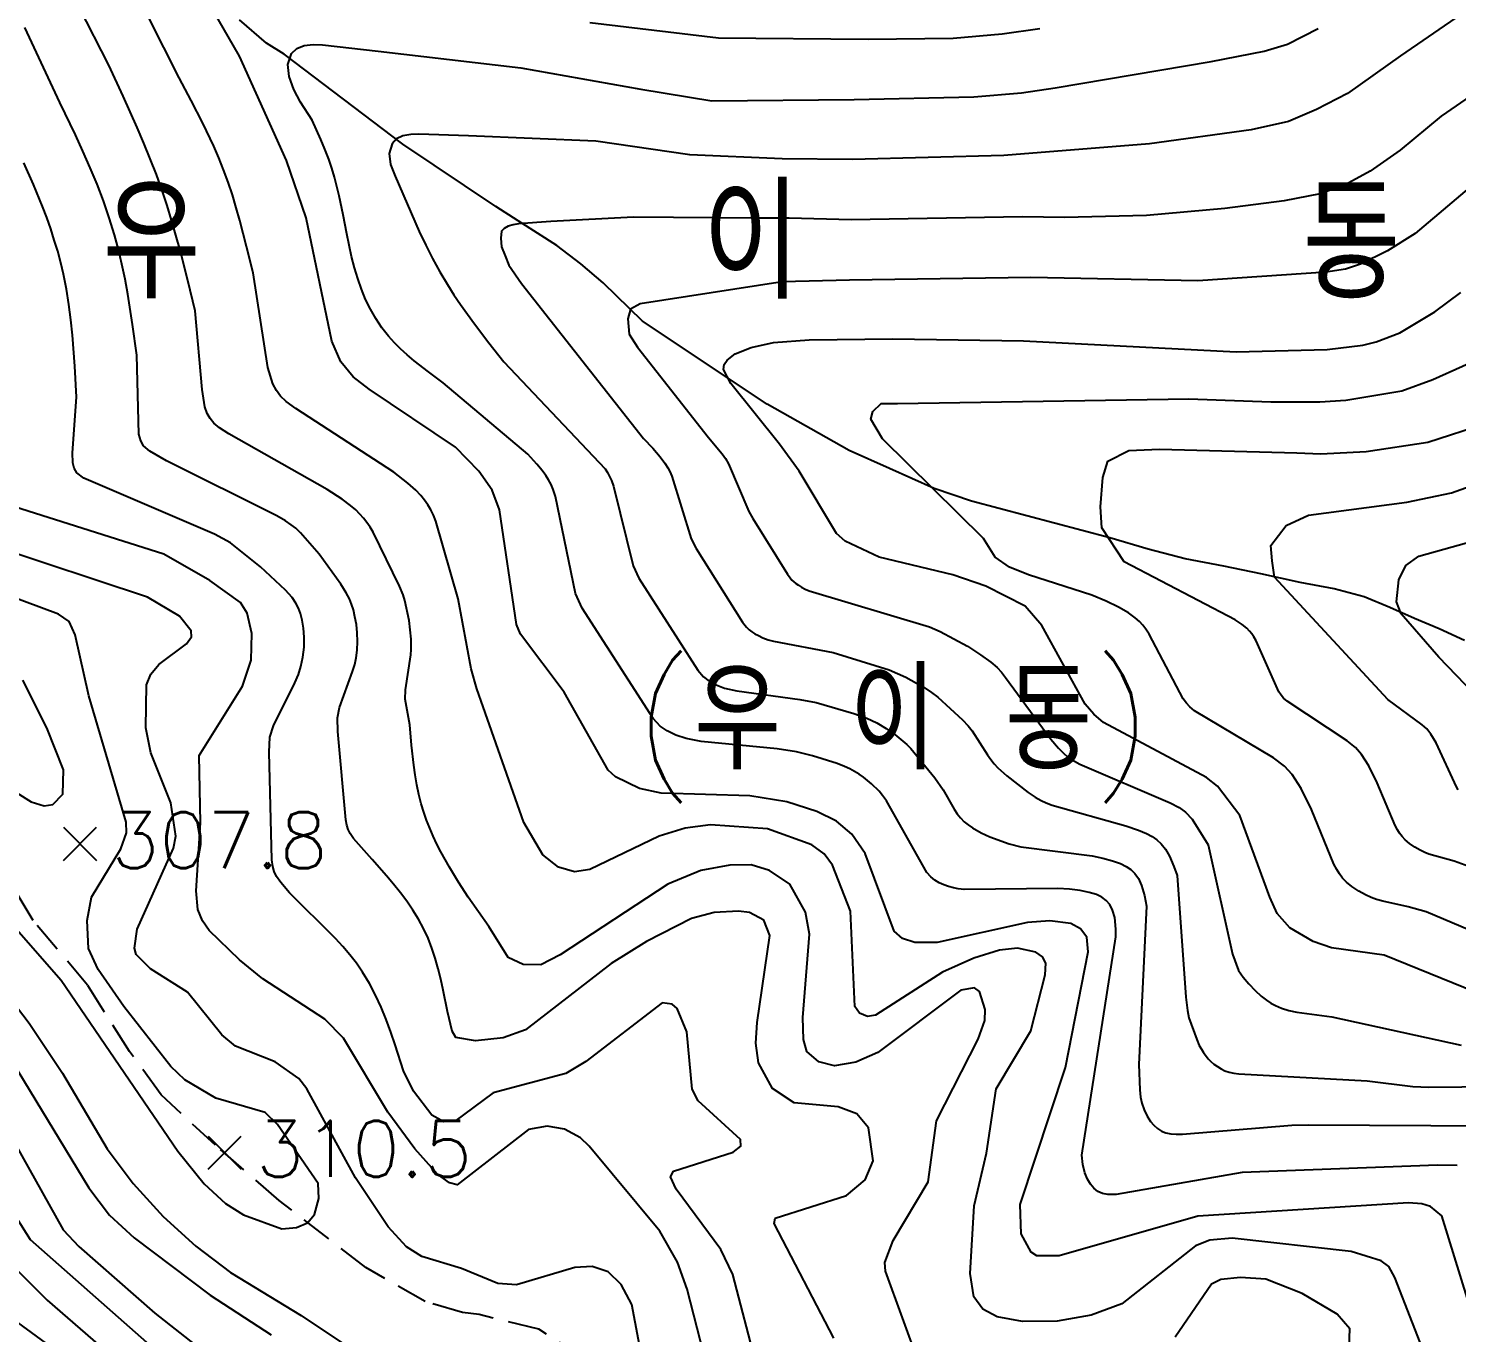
# Model space of a CAD drawing. Extents: x 197794 to 200030, y 561152 to 563931.
# Drawn here: x 199306.1 to 199535.1, y 561972.1 to 562181.1 of the extents above; entities that cross this region are included whole.
import ezdxf

# ---------------------------------------------------------------- set-up
doc = ezdxf.new("R2010")
doc.units = 0
doc.linetypes.add('5M2P5', pattern=[7.5, 5, -2.5])
for name, color, linetype in [('A0023119', 1, '5M2P5'), ('E0022112', 5, 'CONTINUOUS'), ('F0017111', 30, 'CONTINUOUS'), ('F0017114', 7, 'CONTINUOUS'), ('F0027132', 7, 'CONTINUOUS'), ('F0027217', 7, 'CONTINUOUS'), ('H0049216', 7, 'CONTINUOUS'), ('H0049217', 7, 'CONTINUOUS')]:
    doc.layers.add(name, color=color, linetype=linetype)
doc.styles.add('NGSW', font='romans.shx', dxfattribs={"bigfont": 'ngsw.shx'})

# ---------------------------------------------------------------- blocks, each defined once
blk = doc.blocks.new('F0027217')
at = {"layer": 'F0027217'}
for p, q in [((-2.652, 2.652), (2.652, -2.652)), ((-2.652, -2.652), (2.652, 2.652))]:
    blk.add_line(p, q, dxfattribs=at)

msp = doc.modelspace()

# ---------------------------------------------------------------- linework, layer by layer
at = {"layer": 'A0023119'}
msp.add_lwpolyline([(199395.488, 561967.778), (199387.927, 561972.644), (199378.347, 561974.969), (199375.724, 561975.318), (199369.73, 561977.052), (199360.191, 561982.515), (199346.315, 561993.241), (199336.073, 562002.11), (199327.363, 562010.224), (199322.277, 562017.137), (199315.533, 562027.802), (199306.833, 562038.145), (199301.626, 562046.893)], dxfattribs=at)
at = {"layer": 'E0022112', "flags": 128}
msp.add_lwpolyline([(199536.395, 562083.034), (199532.359, 562084.899), (199528.402, 562086.571), (199524.453, 562088.322), (199520.339, 562090.046), (199515.527, 562091.305), (199510.069, 562092.325), (199503.735, 562093.7), (199497.831, 562094.972), (199491.621, 562096.111), (199485.697, 562097.698), (199479.537, 562099.484), (199457.34, 562105.355), (199451.38, 562107.43), (199444.192, 562110.594), (199437.696, 562113.489), (199424.575, 562120.941), (199404.588, 562134.231), (199398.246, 562140.361), (199394.686, 562143.434), (199390.812, 562146.356), (199384.618, 562150.293), (199381.025, 562152.64), (199366.129, 562162.61), (199347.083, 562177.014), (199344.253, 562178.805), (199339.93, 562182.565)], dxfattribs=at)
at = {"layer": 'F0017111'}
for points, elevation in [([(199545.61, 562190.16), (199526.18, 562176.76), (199517.63, 562170.72), (199512.69, 562168.18), (199508.2, 562166.23), (199502.21, 562164.89), (199485.89, 562162.64), (199462.54, 562160.81), (199438.28, 562160.16), (199426.99, 562160.26), (199412.17, 562160.87), (199397.11, 562163.08), (199376.68, 562163.94), (199368.68, 562164.22), (199367.39, 562164.17), (199366.11, 562163.95), (199365.1, 562163.47), (199364.4, 562162.68), (199363.93, 562161.09), (199364.14, 562159.36), (199364.91, 562157.49), (199366.801, 562153.019), (199368.771, 562148.596), (199369.811, 562146.418), (199370.901, 562144.269), (199372.051, 562142.156), (199373.271, 562140.085), (199374.294, 562138.473), (199375.361, 562136.888), (199377.602, 562133.781), (199379.944, 562130.734), (199382.337, 562127.718), (199398.563, 562110.561), (199398.95, 562109.957), (199399.287, 562109.347), (199399.59, 562108.705), (199399.931, 562107.753), (199403.082, 562095.011), (199404.007, 562093.038), (199413.447, 562078.268), (199414.37, 562077.195), (199415.282, 562076.538), (199416.393, 562075.941), (199417.743, 562075.415), (199419.698, 562074.964), (199429.797, 562073.598), (199432.416, 562073.099), (199438.495, 562071.337), (199440.535, 562070.566), (199442.132, 562069.814), (199443.643, 562068.952), (199445.052, 562067.982), (199446.985, 562066.34), (199447.587, 562065.746), (199451.476, 562061.011), (199452.812, 562059.086), (199454.551, 562055.996), (199455.038, 562055.266), (199455.584, 562054.593), (199456.185, 562053.99), (199456.828, 562053.459), (199457.497, 562052.991), (199458.874, 562052.205), (199460.302, 562051.542), (199463.403, 562050.455), (199465.282, 562049.96), (199476.721, 562048.517), (199478.434, 562048.137), (199479.972, 562047.708), (199481.217, 562047.272), (199482.154, 562046.829), (199482.903, 562046.32), (199483.552, 562045.683), (199484.121, 562044.857), (199484.622, 562043.763), (199485.096, 562042.149), (199485.43, 562040.451), (199484.166, 562015.063), (199484.318, 562011.015), (199484.455, 562009.813), (199484.684, 562008.843), (199485.059, 562007.814), (199485.543, 562006.777), (199486.062, 562005.938), (199486.594, 562005.311), (199487.161, 562004.796), (199487.794, 562004.38), (199488.514, 562004.1), (199489.307, 562003.946), (199490.166, 562003.875), (199491.185, 562003.884), (199508.723, 562005.36), (199511.362, 562005.405), (199540.884, 562005.216)], 265), ([(199530.926, 561966.388), (199525.251, 561980.931), (199524.293, 561982.653), (199523.056, 561983.561), (199518.235, 561985.095), (199499.153, 561987.203), (199495.597, 561986.91), (199493.287, 561986.004), (199481.434, 561976.682), (199476.557, 561974.858), (199471.059, 561973.909), (199465.538, 561973.883), (199461.44, 561974.6), (199459.161, 561975.862), (199457.728, 561977.814), (199457.152, 561981.538), (199457.779, 561992.39), (199459.747, 562000.831), (199461.325, 562011.154), (199466.884, 562020.447), (199469.17, 562029.425), (199469.25, 562031.297), (199468.752, 562032.315), (199467.649, 562033.062), (199464.735, 562033.689), (199461.844, 562033.412), (199457.723, 562032.088), (199452.671, 562029.879), (199441.948, 562022.95), (199440.64, 562022.741), (199439.404, 562023.288), (199438.628, 562024.367), (199437.956, 562039.665), (199435.059, 562047.04), (199433.693, 562048.86), (199431.729, 562050.252), (199424.618, 562052.848), (199415.491, 562053.503), (199411.403, 562052.959), (199407.261, 562051.661), (199396.139, 562046.329), (199393.668, 562045.929), (199391.122, 562046.697), (199388.595, 562048.659), (199385.527, 562053.839), (199378.987, 562072.419), (199377.978, 562075.274), (199377.092, 562078.488), (199374.977, 562089.732), (199371.445, 562102.154), (199371.028, 562103.151), (199370.608, 562103.971), (199370.134, 562104.762), (199369.605, 562105.522), (199369.014, 562106.268), (199368.234, 562107.112), (199366.955, 562108.284), (199364.706, 562110.049), (199348.964, 562120.218), (199347.439, 562121.35), (199346.531, 562122.218), (199345.859, 562123.102), (199345.259, 562124.18), (199344.491, 562126.82), (199342.094, 562141.984), (199341.077, 562146.176), (199339.995, 562150.343), (199339.408, 562152.409), (199338.781, 562154.46), (199338.105, 562156.492), (199337.371, 562158.502), (199336.613, 562160.396), (199335.803, 562162.271), (199334.057, 562165.971), (199332.192, 562169.626), (199330.267, 562173.258), (199322.95, 562187.79)], 280), ([(199449.019, 561966.988), (199443.551, 561981.91), (199443.467, 561983.336), (199444.758, 561986.827), (199450.396, 561996.253), (199451.739, 562006.039), (199458.409, 562019.139), (199459.488, 562022.14), (199459.537, 562023.9), (199458.601, 562026.782), (199457.836, 562027.333), (199455.647, 562026.97), (199442.339, 562016.986), (199438.812, 562015.432), (199435.355, 562014.837), (199432.846, 562015.491), (199430.946, 562017.162), (199430.405, 562019.075), (199430.294, 562022.614), (199431.366, 562035.943), (199430.707, 562039.479), (199428.184, 562043.995), (199424.921, 562046.142), (199421.992, 562047.079), (199418.588, 562047.036), (199413.909, 562046.157), (199408.639, 562043.962), (199391.374, 562032.622), (199388.271, 562031.034), (199385.443, 562031.068), (199383.036, 562032.192), (199379.906, 562037.188), (199376.633, 562041.91), (199375.068, 562044.294), (199373.589, 562046.707), (199372.223, 562049.158), (199371.591, 562050.4), (199370.999, 562051.656), (199370.449, 562052.926), (199369.945, 562054.212), (199369.491, 562055.514), (199369.091, 562056.834), (199368.701, 562058.364), (199368.376, 562059.916), (199368.106, 562061.487), (199367.883, 562063.072), (199367.538, 562066.278), (199367.268, 562069.509), (199366.506, 562073.643), (199366.544, 562075.14), (199367.404, 562080.725), (199367.457, 562081.576), (199367.464, 562083.27), (199367.143, 562086.25), (199366.474, 562089.426), (199366.169, 562090.381), (199365.61, 562091.749), (199361.383, 562100.393), (199360.868, 562101.229), (199360.366, 562101.949), (199359.822, 562102.646), (199359.234, 562103.313), (199358.588, 562103.962), (199357.74, 562104.692), (199356.372, 562105.71), (199354.011, 562107.257), (199338.202, 562116.147), (199336.702, 562117.133), (199335.818, 562117.899), (199335.212, 562118.641), (199334.751, 562119.449), (199334.364, 562120.515), (199333.951, 562123.294), (199332.817, 562135.906), (199331.632, 562140.768), (199330.391, 562145.61), (199329.037, 562150.413), (199328.3, 562152.794), (199327.514, 562155.157), (199326.592, 562157.72), (199325.612, 562160.262), (199324.58, 562162.786), (199323.507, 562165.295), (199321.267, 562170.282), (199318.959, 562175.245), (199314.22, 562184.56)], 285), ([(199435.247, 561971.174), (199425.709, 561989.586), (199425.84, 561990.443), (199437.289, 561994.037), (199440.311, 561996.549), (199441.561, 561999.641), (199440.807, 562004.887), (199438.939, 562007.143), (199435.942, 562008.262), (199428.879, 562008.906), (199425.417, 562011.224), (199423.158, 562015.323), (199422.741, 562018.474), (199422.986, 562021.817), (199425.018, 562035.76), (199424.041, 562038.196), (199421.754, 562039.406), (199419.974, 562039.643), (199416.073, 562039.419), (199412.424, 562038.446), (199405.204, 562034.8), (199399.535, 562031.246), (199385.781, 562020.603), (199382.242, 562019.357), (199377.797, 562018.834), (199374.603, 562019.376), (199374.065, 562020.395), (199373.286, 562023.534), (199372.594, 562027.004), (199372.215, 562028.722), (199371.796, 562030.421), (199371.324, 562032.093), (199370.785, 562033.733), (199370.167, 562035.333), (199369.457, 562036.886), (199368.651, 562038.378), (199367.754, 562039.825), (199366.778, 562041.233), (199365.737, 562042.608), (199364.644, 562043.958), (199363.512, 562045.287), (199361.182, 562047.915), (199358.219, 562051.269), (199357.686, 562052.094), (199357.385, 562052.762), (199357.162, 562053.445), (199356.989, 562054.303), (199355.699, 562068.468), (199355.652, 562070.643), (199355.982, 562072.272), (199358.078, 562078.062), (199358.411, 562079.182), (199358.63, 562080.251), (199358.796, 562081.51), (199358.869, 562082.883), (199358.823, 562084.273), (199358.672, 562085.618), (199358.451, 562086.856), (199358.197, 562087.931), (199357.917, 562088.849), (199357.572, 562089.705), (199357.039, 562090.701), (199356.172, 562092.069), (199352.71, 562096.862), (199349.705, 562100.297), (199348.938, 562101.022), (199348.22, 562101.602), (199347.33, 562102.204), (199345.913, 562103.045), (199328.239, 562111.855), (199325.552, 562113.377), (199324.545, 562114.266), (199324.09, 562115.06), (199323.771, 562116.104), (199323.435, 562128.799), (199322.761, 562133.686), (199322.003, 562138.548), (199321.565, 562140.961), (199321.074, 562143.359), (199320.518, 562145.738), (199319.889, 562148.096), (199319.049, 562150.821), (199318.107, 562153.516), (199317.078, 562156.185), (199315.976, 562158.833), (199314.815, 562161.464), (199313.611, 562164.082), (199311.13, 562169.296), (199305.5, 562181.33)], 290), ([(199535.23, 561998.845), (199532.115, 561998.93), (199500.747, 561997.759), (199480.543, 561994.241), (199479.223, 561994.221), (199478.356, 561994.384), (199477.597, 561994.712), (199476.955, 561995.225), (199476.407, 561995.872), (199475.925, 561996.655), (199475.513, 561997.692), (199475.195, 561999.003), (199475.047, 562000.551), (199480.505, 562035.53), (199480.496, 562036.778), (199480.307, 562038.615), (199479.968, 562039.798), (199479.51, 562040.686), (199478.938, 562041.362), (199478.251, 562041.885), (199477.388, 562042.304), (199476.227, 562042.662), (199474.751, 562042.97), (199473.08, 562043.189), (199471.196, 562043.285), (199456.144, 562043.123), (199455.22, 562043.248), (199454.442, 562043.41), (199453.676, 562043.613), (199452.919, 562043.872), (199452.181, 562044.2), (199451.476, 562044.612), (199450.822, 562045.124), (199450.191, 562045.835), (199443.721, 562057.327), (199443.069, 562058.213), (199442.506, 562058.867), (199441.32, 562060.054), (199440.68, 562060.602), (199440.006, 562061.117), (199439.301, 562061.597), (199437.807, 562062.447), (199436.966, 562062.84), (199435.82, 562063.293), (199431.852, 562064.561), (199429.291, 562065.183), (199426.194, 562065.686), (199413.957, 562066.865), (199411.569, 562067.305), (199409.905, 562067.866), (199408.531, 562068.528), (199407.402, 562069.277), (199406.275, 562070.542), (199394.901, 562088.216), (199393.826, 562090.594), (199390.617, 562106.104), (199390.243, 562107.261), (199389.895, 562108.039), (199389.501, 562108.776), (199389.042, 562109.504), (199388.482, 562110.279), (199387.645, 562111.295), (199386.151, 562112.898), (199372.61, 562124.347), (199370.232, 562126.092), (199367.929, 562127.884), (199366.828, 562128.813), (199365.773, 562129.772), (199364.774, 562130.767), (199363.84, 562131.804), (199362.761, 562133.182), (199361.793, 562134.632), (199360.929, 562136.149), (199360.161, 562137.728), (199359.482, 562139.365), (199358.885, 562141.054), (199358.362, 562142.792), (199357.905, 562144.572), (199357.507, 562146.39), (199357.162, 562148.242), (199356.577, 562151.286), (199355.933, 562154.311), (199355.172, 562157.296), (199354.729, 562158.768), (199354.234, 562160.222), (199353.628, 562161.798), (199352.969, 562163.355), (199351.563, 562166.441), (199349.72, 562169.36), (199348.66, 562171.35), (199347.88, 562173.46), (199347.7, 562175.39), (199348.27, 562177.14), (199349.13, 562177.97), (199350.31, 562178.42), (199351.76, 562178.57), (199353.22, 562178.51), (199362.18, 562177.52), (199385.06, 562174.85), (199404.31, 562171.41), (199415.7, 562169.56), (199438.51, 562169.78), (199457.71, 562170.21), (199465.36, 562170.81), (199470.77, 562171.62), (199495.78, 562175.85), (199504.31, 562177.5), (199508.02, 562178.66), (199512.93, 562181.16)], 270), ([(199550.91, 562179.64), (199532.7, 562167.12), (199526.1, 562161.67), (199521.28, 562158.29), (199517.28, 562156.11), (199513.26, 562154.66), (199507.49, 562153.53), (199497.97, 562152.28), (199485.43, 562151.16), (199472.24, 562150.85), (199465.53, 562150.96), (199438.04, 562150.49), (199428.1, 562150.75), (199422.34, 562150.74), (199403.14, 562150.9), (199389.86, 562150.19), (199384.67, 562149.85), (199383.83, 562149.7), (199383.02, 562149.48), (199382.4, 562149.07), (199381.98, 562148.66), (199381.84, 562147.56), (199381.94, 562146.17), (199382.52, 562144.7), (199383.15, 562143.22), (199385.142, 562140.284), (199404.731, 562115.394), (199406.235, 562113.863), (199407.382, 562112.495), (199408.154, 562111.452), (199408.634, 562110.708), (199408.944, 562110.132), (199409.26, 562109.359), (199412.366, 562099.357), (199413.152, 562097.794), (199420.634, 562085.956), (199421.242, 562085.164), (199421.682, 562084.76), (199422.118, 562084.436), (199422.588, 562084.126), (199423.158, 562083.811), (199423.897, 562083.481), (199424.733, 562083.166), (199425.564, 562082.916), (199435.153, 562081.123), (199444.124, 562078.344), (199446.799, 562077.144), (199449.725, 562075.491), (199450.901, 562074.711), (199451.919, 562073.947), (199455.887, 562070.333), (199456.83, 562069.332), (199457.461, 562068.547), (199459.914, 562064.702), (199460.44, 562063.97), (199461, 562063.285), (199461.59, 562062.644), (199463.027, 562061.318), (199466.443, 562058.688), (199467.564, 562057.942), (199468.506, 562057.386), (199469.32, 562056.985), (199470.297, 562056.616), (199482.106, 562053.312), (199484.105, 562052.634), (199485.387, 562052.104), (199486.318, 562051.62), (199487.088, 562051.09), (199487.785, 562050.439), (199488.436, 562049.598), (199489.076, 562048.482), (199489.824, 562046.78), (199490.355, 562045.372), (199491.701, 562025.833), (199491.967, 562023.705), (199492.222, 562022.563), (199493.474, 562019.066), (199493.885, 562018.131), (199494.224, 562017.499), (199494.565, 562016.977), (199495.325, 562015.995), (199495.753, 562015.542), (199496.239, 562015.117), (199496.782, 562014.717), (199497.365, 562014.347), (199497.994, 562014.033), (199498.68, 562013.81), (199499.417, 562013.672), (199500.203, 562013.59), (199520.804, 562012.457), (199528.111, 562011.544), (199530.704, 562011.411), (199546.581, 562011.565)], 260), ([(199422.882, 561966.841), (199419.044, 561981.378), (199417.158, 561985.42), (199409.983, 561995.099), (199409.056, 561997.054), (199409.532, 561997.936), (199419.093, 562001.014), (199420.335, 562001.959), (199420.278, 562003.014), (199413.521, 562009.258), (199412.557, 562011.097), (199411.705, 562020.299), (199410.127, 562024.046), (199409.332, 562024.717), (199407.712, 562024.935), (199395.48, 562015.526), (199392.286, 562013.603), (199380.599, 562010.507), (199374.428, 562005.943), (199372.69, 562005.87), (199370.763, 562006.912), (199367.847, 562010.81), (199366.229, 562014.042), (199364.906, 562018.2), (199364.205, 562020.255), (199363.456, 562022.279), (199362.643, 562024.262), (199361.751, 562026.196), (199360.763, 562028.068), (199359.664, 562029.871), (199358.677, 562031.284), (199357.616, 562032.65), (199356.491, 562033.976), (199355.313, 562035.269), (199352.84, 562037.78), (199350.283, 562040.237), (199347.972, 562042.586), (199346.54, 562044.212), (199345.864, 562045.208), (199345.508, 562046.003), (199345.259, 562046.812), (199345.091, 562047.847), (199344.669, 562065.145), (199344.797, 562067.517), (199345.367, 562069.35), (199348.805, 562076.244), (199349.388, 562077.608), (199349.778, 562078.866), (199350.098, 562080.344), (199350.292, 562081.962), (199350.318, 562083.564), (199350.196, 562085.031), (199349.972, 562086.298), (199349.695, 562087.357), (199349.378, 562088.243), (199348.98, 562089.042), (199348.36, 562089.925), (199347.298, 562091.125), (199343.314, 562094.847), (199338.46, 562098.687), (199335.92, 562100.069), (199314.934, 562109.061), (199313.839, 562109.927), (199313.417, 562110.673), (199313.171, 562111.537), (199313.122, 562113.138), (199313.795, 562122.034), (199313.512, 562127.028), (199313.131, 562131.998), (199312.873, 562134.466), (199312.554, 562136.919), (199312.161, 562139.353), (199311.682, 562141.766), (199311.249, 562143.603), (199310.762, 562145.427), (199310.224, 562147.238), (199309.639, 562149.037), (199309.011, 562150.825), (199308.343, 562152.603), (199306.902, 562156.134), (199305.344, 562159.635)], 295), ([(199540.27, 562158.23), (199528.52, 562148.31), (199524.06, 562145.5), (199519.73, 562143.35), (199517.34, 562142.55), (199514.2, 562142.06), (199493.67, 562140.72), (199466.85, 562141.24), (199437.8, 562140.82), (199426.98, 562140.53), (199404.19, 562137.02), (199402.64, 562136.14), (199402.2, 562134.59), (199402.42, 562132.15), (199403.758, 562130.084), (199415.175, 562115.592), (199417.372, 562112.958), (199417.889, 562112.216), (199418.349, 562111.384), (199421.643, 562103.743), (199422.278, 562102.583), (199427.825, 562093.656), (199428.251, 562093.059), (199428.55, 562092.73), (199428.846, 562092.451), (199429.169, 562092.181), (199429.571, 562091.899), (199430.095, 562091.587), (199430.685, 562091.277), (199431.278, 562091.014), (199450.622, 562085.22), (199452.331, 562084.472), (199456.698, 562082.116), (199458.807, 562080.754), (199460.42, 562079.581), (199461.465, 562078.69), (199462.174, 562077.943), (199462.819, 562077.124), (199470.073, 562067.239), (199471.3, 562065.776), (199472.074, 562064.981), (199472.752, 562064.411), (199473.499, 562063.885), (199474.718, 562063.231), (199489.21, 562057.033), (199490.668, 562056.266), (199491.663, 562055.523), (199492.716, 562054.4), (199495.28, 562050.293), (199499.186, 562032.761), (199500.192, 562030.121), (199500.929, 562029.048), (199501.826, 562027.985), (199502.846, 562026.91), (199503.823, 562026.008), (199504.658, 562025.35), (199505.366, 562024.884), (199506.107, 562024.503), (199507.059, 562024.116), (199508.237, 562023.743), (199509.549, 562023.459), (199515.146, 562022.708), (199535.892, 562018.151)], 255), ([(199538.631, 562035.988), (199530.255, 562039.528), (199527.405, 562040.338), (199523.298, 562041.223), (199522.279, 562041.516), (199521.464, 562041.831), (199520.549, 562042.265), (199519.455, 562042.875), (199518.348, 562043.591), (199517.469, 562044.294), (199516.848, 562044.953), (199516.359, 562045.61), (199515.925, 562046.297), (199515.474, 562047.179), (199511.885, 562055.916), (199510.209, 562059.32), (199508.793, 562061.542), (199507.569, 562062.912), (199505.78, 562064.21), (199493.099, 562071.786), (199492.346, 562072.423), (199491.816, 562073.008), (199491.306, 562073.698), (199485.825, 562084.059), (199485.306, 562084.869), (199484.828, 562085.487), (199484.306, 562086.072), (199483.619, 562086.689), (199482.522, 562087.447), (199480.907, 562088.376), (199478.926, 562089.352), (199476.62, 562090.288), (199466.473, 562093.545), (199463.424, 562094.795), (199461.113, 562096.4), (199459.282, 562099.381), (199443.085, 562115.368), (199441.201, 562118.496), (199441.512, 562119.737), (199442.83, 562121.054), (199445.467, 562121.054), (199492.184, 562121.797), (199505.36, 562121.29), (199513.22, 562121.3), (199517.39, 562121.56), (199526.39, 562123.04), (199531.35, 562124.87), (199540.88, 562129.18)], 245), ([(199537.094, 562046.797), (199534.783, 562047.657), (199530.68, 562048.8), (199530.041, 562049.066), (199529.33, 562049.425), (199528.477, 562049.923), (199527.602, 562050.509), (199526.9, 562051.08), (199526.401, 562051.61), (199526.009, 562052.134), (199525.661, 562052.679), (199525.3, 562053.368), (199522.415, 562060.216), (199521.058, 562062.958), (199519.919, 562064.77), (199518.959, 562065.891), (199517.616, 562066.945), (199507.956, 562073.288), (199507.394, 562073.815), (199507.014, 562074.286), (199506.656, 562074.832), (199502.984, 562082.963), (199502.63, 562083.61), (199502.307, 562084.095), (199501.953, 562084.552), (199501.488, 562085.03), (199500.743, 562085.62), (199499.632, 562086.351), (199481.825, 562095.624), (199478.246, 562101.082), (199478.058, 562104.469), (199478.435, 562109.174), (199479.188, 562111.809), (199482.578, 562113.503), (199487.475, 562113.691), (199509.526, 562113.121), (199513.35, 562112.98), (199520.66, 562113.34), (199530.54, 562114.81), (199539.81, 562117.81)], 240), ([(199535.389, 562059.074), (199535.118, 562059.576), (199531.881, 562066.642), (199531.024, 562068.025), (199530.354, 562068.863), (199529.643, 562069.505), (199524.105, 562073.593), (199505.934, 562093.177), (199505.557, 562095.812), (199505.368, 562098.259), (199507.817, 562101.458), (199511.396, 562103.152), (199527.18, 562105.2), (199534.34, 562106.73), (199547.24, 562111.33)], 235), ([(199550.659, 562061.365), (199532.304, 562080.365), (199526.277, 562087.328), (199525.523, 562089.21), (199525.9, 562092.786), (199527.03, 562095.044), (199529.102, 562096.55), (199553.77, 562103.44)], 230), ([(199405.927, 561960.468), (199402.859, 561976.592), (199401.174, 561979.807), (199399.047, 561981.823), (199396.522, 561982.683), (199393.69, 561982.493), (199384.357, 561979.723), (199381.371, 561979.944), (199375.542, 561982.364), (199369.157, 561984.278), (199366.735, 561985.833), (199363.782, 561989.035), (199358.543, 561996.869), (199350.738, 562011.17), (199349.434, 562012.81), (199345.673, 562015.478), (199339.275, 562018.007), (199337.092, 562019.817), (199331.597, 562026.656), (199325.653, 562030.388), (199323.369, 562032.672), (199323.077, 562033.698), (199323.499, 562036.759), (199329.325, 562049.729), (199329.691, 562051.658), (199328.93, 562056.994), (199325.706, 562065.008), (199324.914, 562069.039), (199325.026, 562075.95), (199325.686, 562077.616), (199327.003, 562079.166), (199331.426, 562082.505), (199332.25, 562083.624), (199332.17, 562084.576), (199330.287, 562086.959), (199325.172, 562089.982), (199300.244, 562098.225)], 305), ([(199283.539, 562060.297), (199311.34, 562028.582), (199330.028, 562001.182), (199334.261, 561995.918), (199337.699, 561992.758), (199340.581, 561990.95), (199346.725, 561988.74), (199349.058, 561988.932), (199350.839, 561989.655), (199351.975, 561990.997), (199352.629, 561993.582), (199352.572, 561995.99), (199346.021, 562005.434), (199344.065, 562007.352), (199336.143, 562009.659), (199331.159, 562012.598), (199328.916, 562014.73), (199321.364, 562024.343), (199317.265, 562030.304), (199315.696, 562033.662), (199315.47, 562038.132), (199316.168, 562041.906), (199320.876, 562049.636), (199321.794, 562052.223), (199321.771, 562053.923), (199315.776, 562074.181), (199313.561, 562083.944), (199312.587, 562086.081), (199310.878, 562087.273), (199297.203, 562092.357)], 310), ([(199299.986, 562061.245), (199306.53, 562057.192), (199308.601, 562056.528), (199309.981, 562056.734), (199311.603, 562058.387), (199311.718, 562062.321), (199309.014, 562069.02), (199305.184, 562076.68)], 315), ([(199299.88, 562029.896), (199306.213, 562021.661), (199311.525, 562013.68), (199318.696, 562001.564), (199322.871, 561995.998), (199327.667, 561990.717), (199332.921, 561985.914), (199338.467, 561981.699), (199349.8, 561974.809), (199368.776, 561962.172)], 305), ([(199301.693, 562006.324), (199311.657, 561988.579), (199314.161, 561985.897), (199326.368, 561975.207), (199354.709, 561952.894)], 295), ([(199295.967, 562003.368), (199306.352, 561987.008), (199356.891, 561942.429)], 290), ([(199286.207, 562000.223), (199309.084, 561977.268), (199328.202, 561960.643)], 285), ([(199517.876, 561968.278), (199518.023, 561972.692), (199515.992, 561975.059), (199510.374, 561978.339), (199504.57, 561980.628), (199500.508, 561980.937), (199497.329, 561980.59), (199495.858, 561979.852), (199490.032, 561971.355)], 285), ([(199304.334, 561973.704), (199312.5, 561967.699)], 280)]:
    msp.add_lwpolyline(points, dxfattribs=dict(at, elevation=elevation))
at = {"layer": 'F0017114'}
for points, elevation in [([(199536.837, 561977.661), (199532.775, 561990.821), (199530.986, 561992.309), (199529.587, 561992.717), (199527.457, 561992.908), (199493.625, 561990.768), (199471.382, 561984.406), (199467.846, 561984.41), (199466.89, 561984.983), (199465.321, 561987.94), (199465.149, 561992.603), (199472.424, 562014.6), (199476.079, 562033.144), (199475.839, 562035.455), (199474.838, 562036.828), (199473.292, 562037.657), (199469.881, 562038.112), (199466.311, 562037.816), (199451.827, 562034.641), (199448.278, 562034.637), (199446.301, 562035.267), (199444.924, 562036.451), (199440.285, 562048.863), (199438.149, 562051.971), (199435.712, 562054.082), (199432.55, 562055.644), (199427.72, 562057.151), (199421.764, 562058.117), (199407.582, 562058.558), (199404.073, 562059.328), (199400.224, 562061.201), (199399.085, 562062.254), (199392.008, 562074.756), (199385.018, 562084.037), (199384.341, 562085.601), (199381.615, 562103.988), (199380.458, 562107.126), (199378.34, 562110.2), (199374.567, 562114.01), (199360.726, 562123.35), (199358.154, 562125.329), (199356.179, 562127.735), (199354.742, 562131.029), (199350.6, 562150.785), (199347.489, 562159.985), (199339.95, 562176.69), (199331.67, 562191.02)], 275), ([(199396.12, 562182.12), (199416.76, 562179.65), (199440.76, 562179.46), (199454.41, 562179.58), (199462.26, 562180.32), (199468.29, 562181.17)], 275), ([(199543.675, 562024.431), (199523.532, 562032.586), (199515.101, 562033.754), (199512.157, 562034.791), (199508.382, 562036.962), (199506.398, 562039.266), (199505.173, 562041.899), (199500.392, 562054.969), (199496.782, 562059.708), (199495.029, 562061.046), (199478.494, 562069.878), (199476.948, 562071.216), (199475.598, 562072.831), (199468.62, 562085.466), (199465.926, 562088.524), (199459.668, 562091.77), (199454.36, 562093.564), (199442.538, 562096.415), (199437.089, 562098.95), (199435.709, 562100.195), (199429.71, 562110.197), (199426.566, 562114.496), (199418.754, 562124.237), (199417.54, 562126.48), (199417.67, 562127.27), (199418.13, 562128), (199419.42, 562128.97), (199421.99, 562130.03), (199425.59, 562130.82), (199431.32, 562131.26), (199444.75, 562131.41), (199465.71, 562131.1), (199499.81, 562129.34), (199514.38, 562129.7), (199520.1, 562130.39), (199522.23, 562130.93), (199526.07, 562132.37), (199531.67, 562135.74), (199535.84, 562138.82)], 250), ([(199416.531, 561960.293), (199411.733, 561979.043), (199410.205, 561983.372), (199407.329, 561988.365), (199396.013, 562001.964), (199394.626, 562003.295), (199392.055, 562004.715), (199389.304, 562005.194), (199386.265, 562004.624), (199374.86, 561995.766), (199373.605, 561996.094), (199371.685, 561997.503), (199368.078, 562001.519), (199363.716, 562007.412), (199356.627, 562019.286), (199353.605, 562022.33), (199343.693, 562028.816), (199339.93, 562031.837), (199335.07, 562036.522), (199333.989, 562038.114), (199333.248, 562039.919), (199332.977, 562042.902), (199333.667, 562053.812), (199333.481, 562064.608), (199340.393, 562075.726), (199341.807, 562079.887), (199341.913, 562084.153), (199341.145, 562087.424), (199340.107, 562089.107), (199335.143, 562092.659), (199327.811, 562096.867), (199303.855, 562104.457)], 300), ([(199303.48, 562015.536), (199315.754, 561995.278), (199319.077, 561990.928), (199323.034, 561987.26), (199335.221, 561978.084), (199344.987, 561971.721)], 300)]:
    msp.add_lwpolyline(points, dxfattribs=dict(at, elevation=elevation))

# ---------------------------------------------------------------- block references
at = {"layer": 'F0027217'}
for p in [(199314.34, 562050.44, 307.83), (199337.562, 562000.936, 310.521)]:
    msp.add_blockref('F0027217', p, dxfattribs=at)

# ---------------------------------------------------------------- texts
at = {"layer": 'F0027132', "style": 'NGSW'}
for s, p in [('307.8', (199319.34, 562046.54)), ('310.5', (199342.562, 561997.036))]:
    msp.add_text(s, height=9, dxfattribs=at).set_placement(p)
at = {"layer": 'H0049216', "style": 'NGSW'}
msp.add_text('우      이      동', height=18, dxfattribs=at).set_placement((199317.96, 562137.83))
at = {"layer": 'H0049217', "style": 'NGSW'}
msp.add_text('(우 이 동)', height=16, dxfattribs=at).set_placement((199403.22, 562062.35))

doc.saveas('drawing.dxf')
